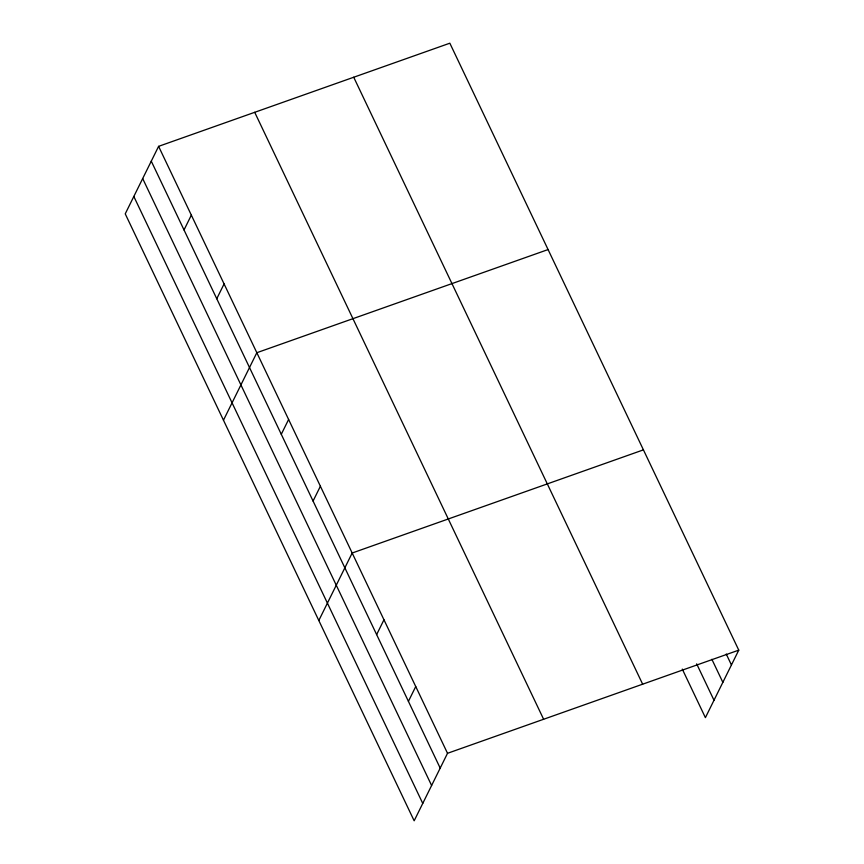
<?xml version="1.0" encoding="UTF-8"?>
<svg xmlns="http://www.w3.org/2000/svg" width="864" height="864" viewBox="0 0 864 864"><rect width="100%" height="100%" fill="white"/><g stroke="black" fill="none" stroke-linecap="round" stroke-linejoin="round"><path stroke-width="1.3" d="M158.598 146.351L125.237 213.851L414.158 820.8L447.52 753.3L738.763 650.149L449.842 43.2L158.598 146.351L447.52 753.3M184.021 229.954L191.333 215.136M216.767 298.739L224.078 283.932M223.474 420.206L256.824 352.717L548.068 249.566M281.286 434.29L288.608 419.483M313.07 501.055L320.393 486.248M318.816 620.503L352.177 553.014L643.421 449.863M376.639 634.586L383.962 619.78M408.424 701.352L415.735 686.545M738.763 650.149L705.402 717.649L682.29 669.092M726.246 654.037L731.441 664.967M711.871 659.286L722.855 682.355M696.665 663.844L713.999 700.261M353.722 77.242L642.654 684.191M254.707 112.309L543.629 719.269M151.276 161.168L440.197 768.118M142.679 178.546L431.611 785.506M133.823 196.463L422.755 803.412"/></g></svg>
